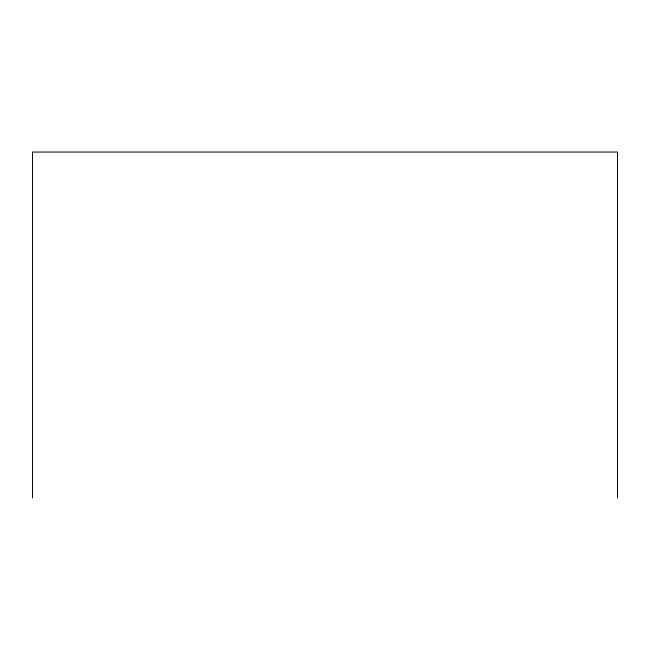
<?xml version="1.0" encoding="UTF-8"?>
<svg xmlns="http://www.w3.org/2000/svg" width="650" height="650" viewBox="0 0 650 650"><rect width="100%" height="100%" fill="white"/><g stroke="black" fill="none" stroke-linecap="round" stroke-linejoin="round"><path stroke-width="0.97" d="M617.5 497.949L617.5 152.051L32.5 152.051L32.5 497.949"/></g></svg>
